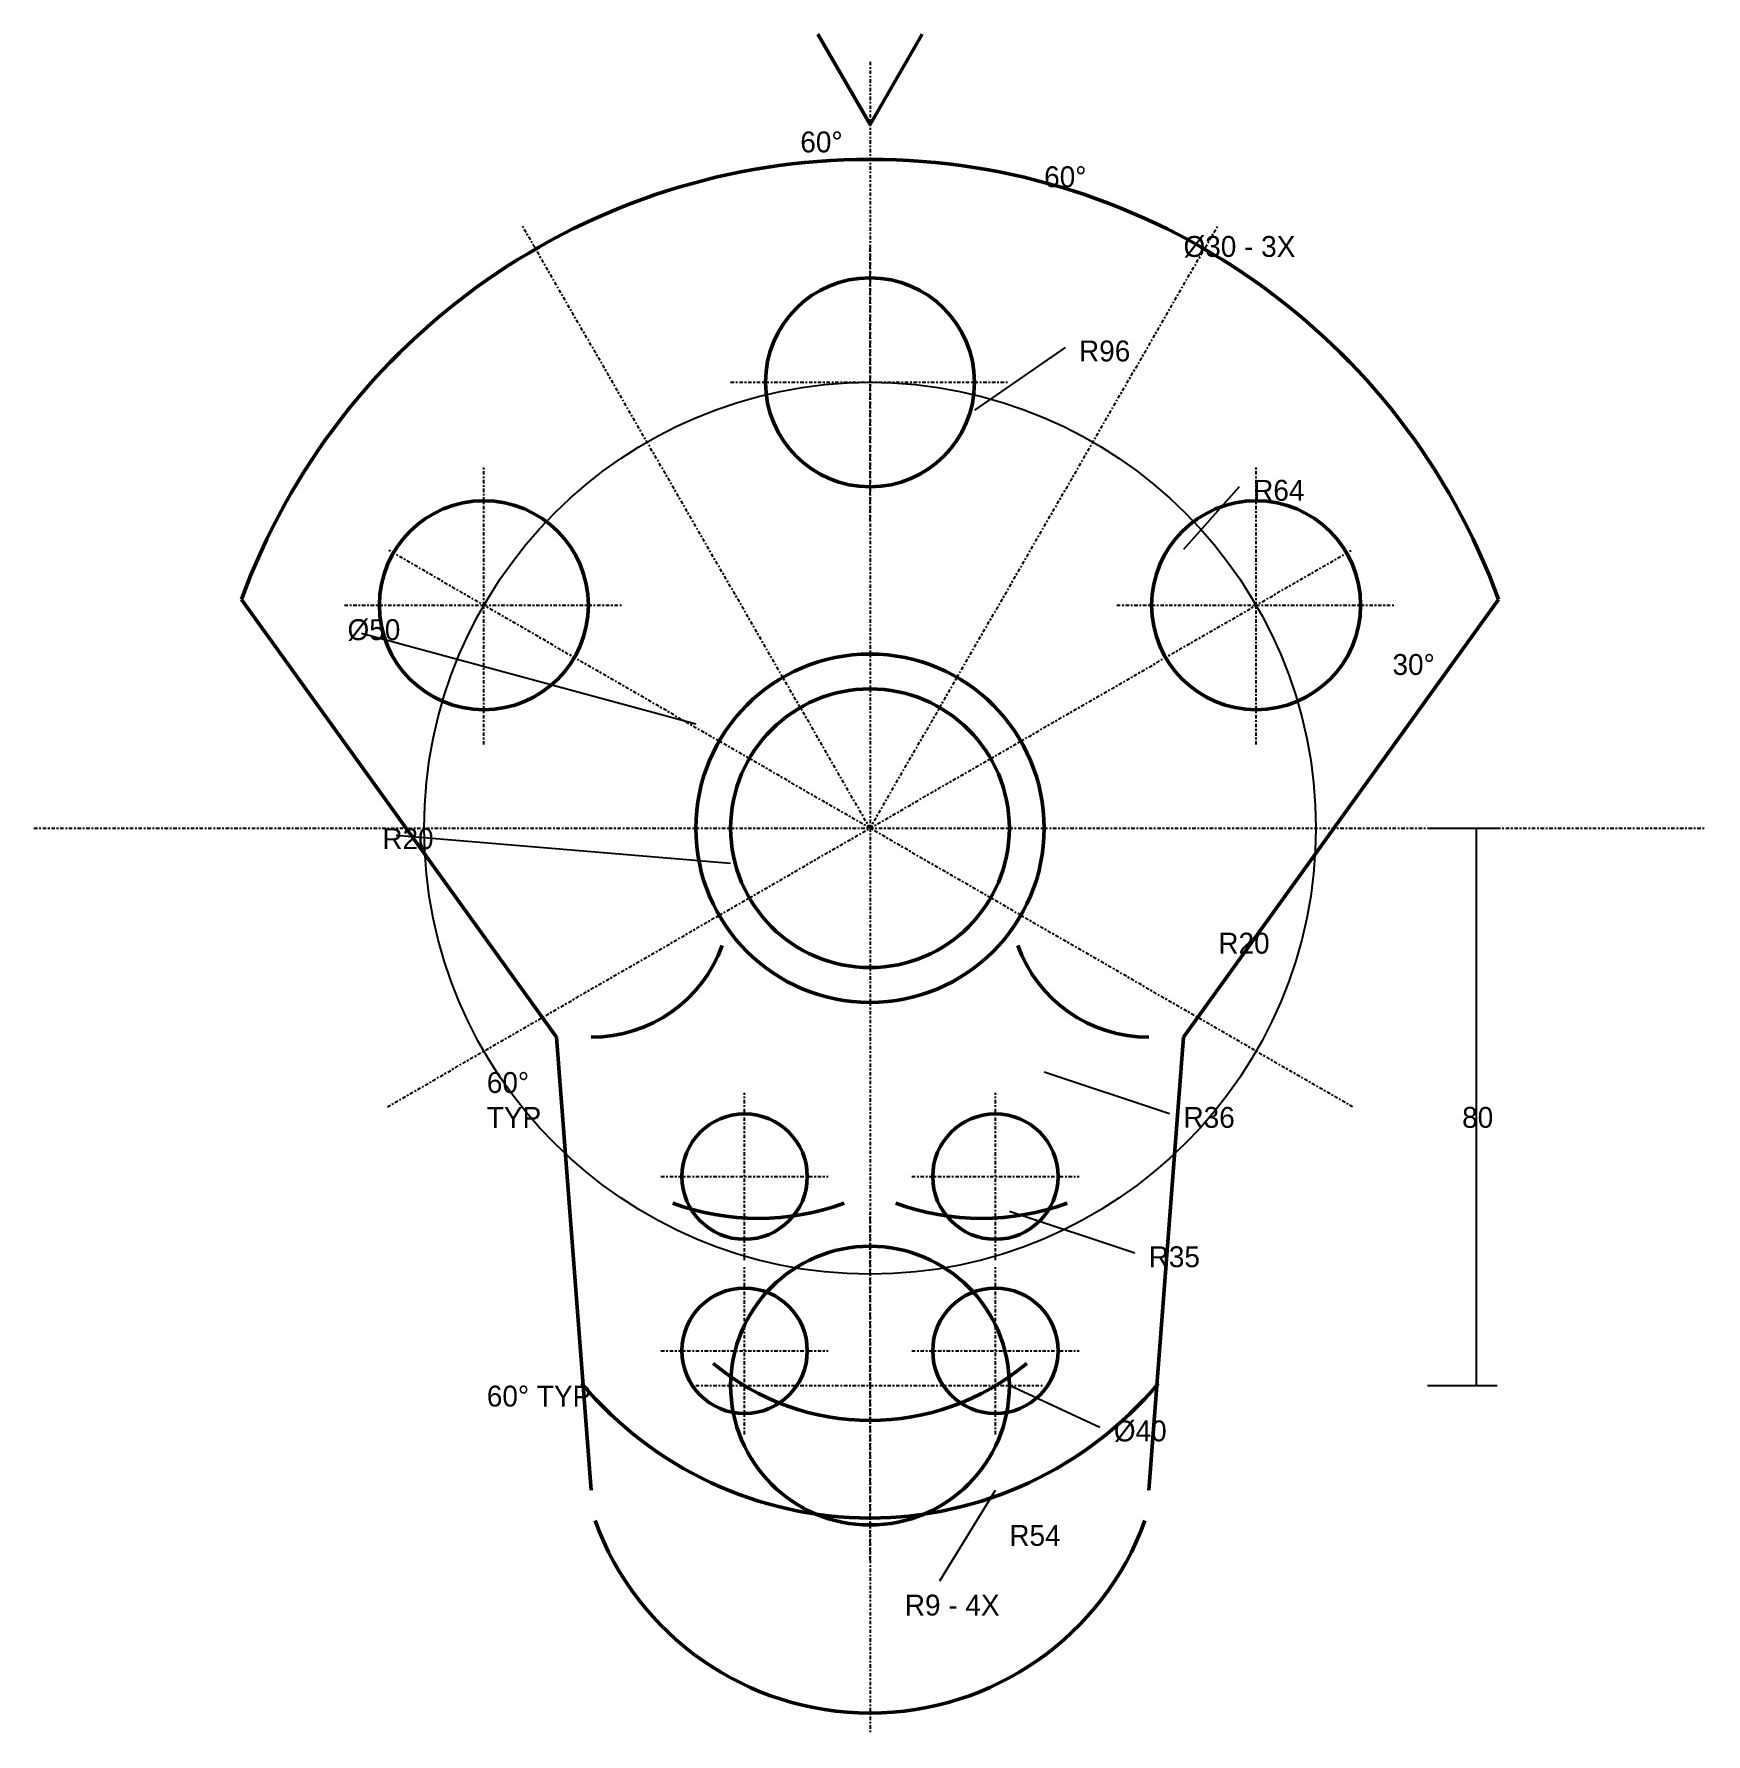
# Model space of a CAD drawing. Header units: millimetres. Extents: x -120 to 120, y -130 to 114.
import ezdxf

# ---------------------------------------------------------------- set-up
doc = ezdxf.new("R2010")
doc.units = ezdxf.units.MM
doc.linetypes.add('CENTER', pattern=[1.25, 0.5, -0.25, 0.25, -0.25])
for name, color, linetype in [('CENTER', 2, 'CENTER'), ('CONSTRUCTION', 8, 'Continuous'), ('DIMENSION', 3, 'Continuous')]:
    doc.layers.add(name, color=color, linetype=linetype)
doc.layers.add('OUTLINE', color=7, linetype='Continuous', lineweight=50)

msp = doc.modelspace()

# ---------------------------------------------------------------- linework, layer by layer
at = {"layer": 'CENTER'}
for p, q in [((0, 110), (0, -130)), ((0, 0), (-50, 86.6)), ((0, 0), (50, 86.6)), ((0, 44), (0, 84)), ((-20, 64), (20, 64)), ((-55.43, 12), (-55.43, 52)), ((55.43, 12), (55.43, 52)), ((-69.28, -40), (69.28, 40)), ((69.28, -40), (-69.28, 40)), ((-75.43, 32), (-35.43, 32)), ((35.43, 32), (75.43, 32)), ((-120, 0), (120, 0)), ((-18, -62), (-18, -38)), ((18, -62), (18, -38)), ((-30, -50), (-6, -50)), ((6, -50), (30, -50)), ((0, -105), (0, -55)), ((-18, -87), (-18, -63)), ((18, -87), (18, -63)), ((-30, -75), (-6, -75)), ((6, -75), (30, -75)), ((-25, -80), (25, -80))]:
    msp.add_line(p, q, dxfattribs=at)
at = {"layer": 'CONSTRUCTION'}
msp.add_circle((0, 0), 64, dxfattribs=at)
at = {"layer": 'DIMENSION'}
for p, q in [((28, 69), (15, 60)), ((53, 49), (45, 40)), ((-73, 28), (-25, 15)), ((80, 0), (90, 0)), ((85, 0), (89, 0)), ((87, 0), (87, -80)), ((-68, -1), (-20, -5)), ((43, -41), (25, -35)), ((38, -61), (20, -55)), ((33, -86), (20, -80)), ((80, -80), (90, -80)), ((85, -80), (89, -80)), ((10, -108), (18, -95))]:
    msp.add_line(p, q, dxfattribs=at)
at = {"layer": 'OUTLINE'}
for p, q in [((0, 101), (-7.5, 113.99)), ((0, 101), (7.5, 113.99)), ((-90.21, 32.83), (-45, -30)), ((90.21, 32.83), (45, -30)), ((-45, -30), (-40, -95)), ((45, -30), (40, -95))]:
    msp.add_line(p, q, dxfattribs=at)
for centre, radius in [((0, 64), 15), ((-55.43, 32), 15), ((55.43, 32), 15), ((0, 0), 25), ((0, 0), 20), ((-18, -50), 9), ((18, -50), 9), ((0, -80), 20), ((-18, -75), 9), ((18, -75), 9)]:
    msp.add_circle(centre, radius, dxfattribs=at)
for centre, radius, start, end in [((0, 0), 96, 20, 160), ((-40, -10), 20, 270, 340), ((40, -10), 20, 200, 270), ((-16, -20), 36, 250, 290), ((16, -20), 36, 250, 290), ((0, -50), 35, 230, 310), ((0, -45), 54, 220, 320), ((0, -85), 42, 200, 340)]:
    msp.add_arc(centre, radius, start, end, dxfattribs=at)

# ---------------------------------------------------------------- texts
at = {"layer": 'DIMENSION', "char_height": 3, "attachment_point": 1}
for s, insert in [('60°', (-10, 100)), ('60°', (25, 95)), ('Ø30 - 3X', (45, 85)), ('R96', (30, 70)), ('R64', (55, 50)), ('Ø50', (-75, 30)), ('30°', (75, 25)), ('R20', (-70, 0)), ('R20', (50, -15)), ('60°\\PTYP', (-55, -35)), ('R36', (45, -40)), ('80', (85, -40)), ('R35', (40, -60)), ('60° TYP', (-55, -80)), ('Ø40', (35, -85)), ('R54', (20, -100)), ('R9 - 4X', (5, -110))]:
    msp.add_mtext(s, dxfattribs=dict(at, insert=insert))

doc.saveas('drawing.dxf')
